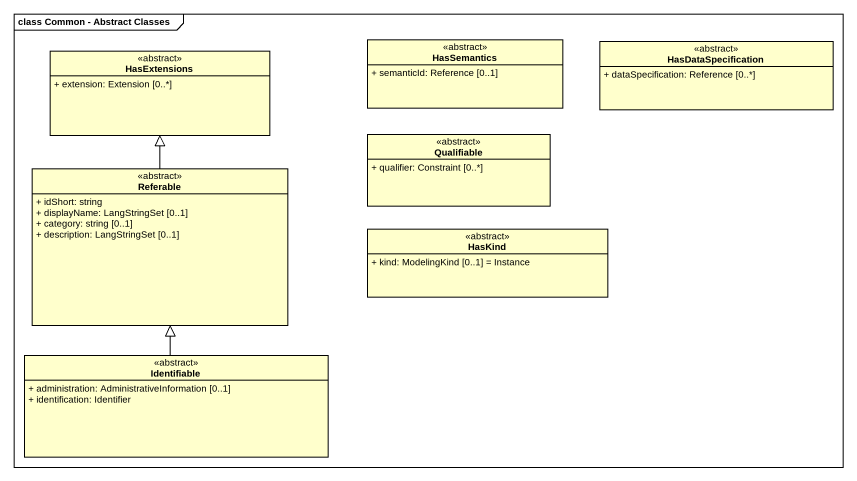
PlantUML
@startuml
mainframe class Common - Abstract Classes
hide circle
hide empty members
skinparam classAttributeIconSize 0
class HasExtensions <<abstract>> {
  + extension: Extension [0..*]
}
class HasSemantics <<abstract>> {
  + semanticId: Reference [0..1]
}
class HasDataSpecification <<abstract>> {
  + dataSpecification: Reference [0..*]
}
class Qualifiable <<abstract>> {
  + qualifier: Constraint [0..*]
}
class Referable <<abstract>> {
  + idShort: string
  + displayName: LangStringSet [0..1]
  + category: string [0..1]
  + description: LangStringSet [0..1]
}
class HasKind <<abstract>> {
  + kind: ModelingKind [0..1] = Instance
}
class Identifiable <<abstract>> {
  + administration: AdministrativeInformation [0..1]
  + identification: Identifier
}
Referable -up-|> HasExtensions
Identifiable -up-|> Referable
@enduml
